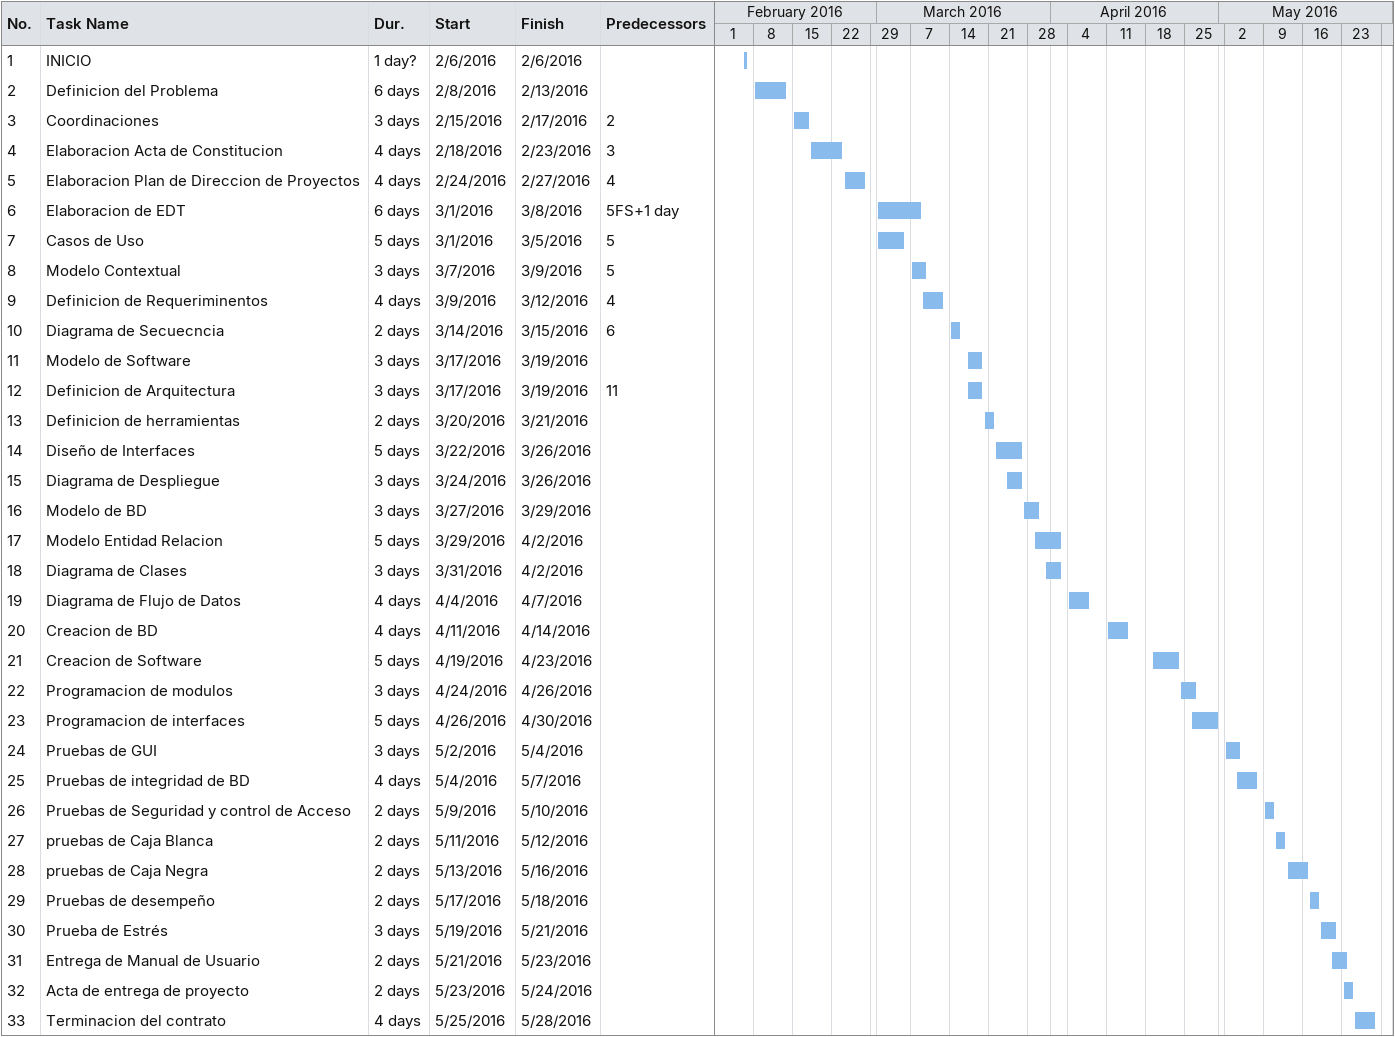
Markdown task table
| ID | Task | Duration | Start | Finish | Predecessors |
|---|---|---|---|---|---|
| 1 | INICIO | 1d? | 2016-02-06 | 2016-02-06 |  |
| 2 | Definicion del Problema | 6d | 2016-02-08 | 2016-02-13 |  |
| 3 | Coordinaciones | 3d | 2016-02-15 | 2016-02-17 | 2 |
| 4 | Elaboracion Acta de Constitucion | 4d | 2016-02-18 | 2016-02-23 | 3 |
| 5 | Elaboracion Plan de Direccion de Proyectos | 4d | 2016-02-24 | 2016-02-27 | 4 |
| 6 | Elaboracion de EDT | 6d | 2016-03-01 | 2016-03-08 | 5FS+1d |
| 7 | Casos de Uso | 5d | 2016-03-01 | 2016-03-05 | 5 |
| 8 | Modelo Contextual | 3d | 2016-03-07 | 2016-03-09 | 5 |
| 9 | Definicion de Requeriminentos | 4d | 2016-03-09 | 2016-03-12 | 4 |
| 10 | Diagrama de Secuecncia | 2d | 2016-03-14 | 2016-03-15 | 6 |
| 11 | Modelo de Software | 3d | 2016-03-17 | 2016-03-19 |  |
| 12 | Definicion de Arquitectura | 3d | 2016-03-17 | 2016-03-19 | 11 |
| 13 | Definicion de herramientas | 2d | 2016-03-20 | 2016-03-21 |  |
| 14 | Diseño de Interfaces | 5d | 2016-03-22 | 2016-03-26 |  |
| 15 | Diagrama de Despliegue | 3d | 2016-03-24 | 2016-03-26 |  |
| 16 | Modelo de BD | 3d | 2016-03-27 | 2016-03-29 |  |
| 17 | Modelo Entidad Relacion | 5d | 2016-03-29 | 2016-04-02 |  |
| 18 | Diagrama de Clases | 3d | 2016-03-31 | 2016-04-02 |  |
| 19 | Diagrama de Flujo de Datos | 4d | 2016-04-04 | 2016-04-07 |  |
| 20 | Creacion de BD | 4d | 2016-04-11 | 2016-04-14 |  |
| 21 | Creacion de Software | 5d | 2016-04-19 | 2016-04-23 |  |
| 22 | Programacion de modulos | 3d | 2016-04-24 | 2016-04-26 |  |
| 23 | Programacion de interfaces | 5d | 2016-04-26 | 2016-04-30 |  |
| 24 | Pruebas de GUI | 3d | 2016-05-02 | 2016-05-04 |  |
| 25 | Pruebas de integridad de BD | 4d | 2016-05-04 | 2016-05-07 |  |
| 26 | Pruebas de Seguridad y control de Acceso | 2d | 2016-05-09 | 2016-05-10 |  |
| 27 | pruebas de Caja Blanca | 2d | 2016-05-11 | 2016-05-12 |  |
| 28 | pruebas de Caja Negra | 2d | 2016-05-13 | 2016-05-16 |  |
| 29 | Pruebas de desempeño | 2d | 2016-05-17 | 2016-05-18 |  |
| 30 | Prueba de Estrés | 3d | 2016-05-19 | 2016-05-21 |  |
| 31 | Entrega de Manual de Usuario | 2d | 2016-05-21 | 2016-05-23 |  |
| 32 | Acta de entrega de proyecto | 2d | 2016-05-23 | 2016-05-24 |  |
| 33 | Terminacion del contrato | 4d | 2016-05-25 | 2016-05-28 |  |
